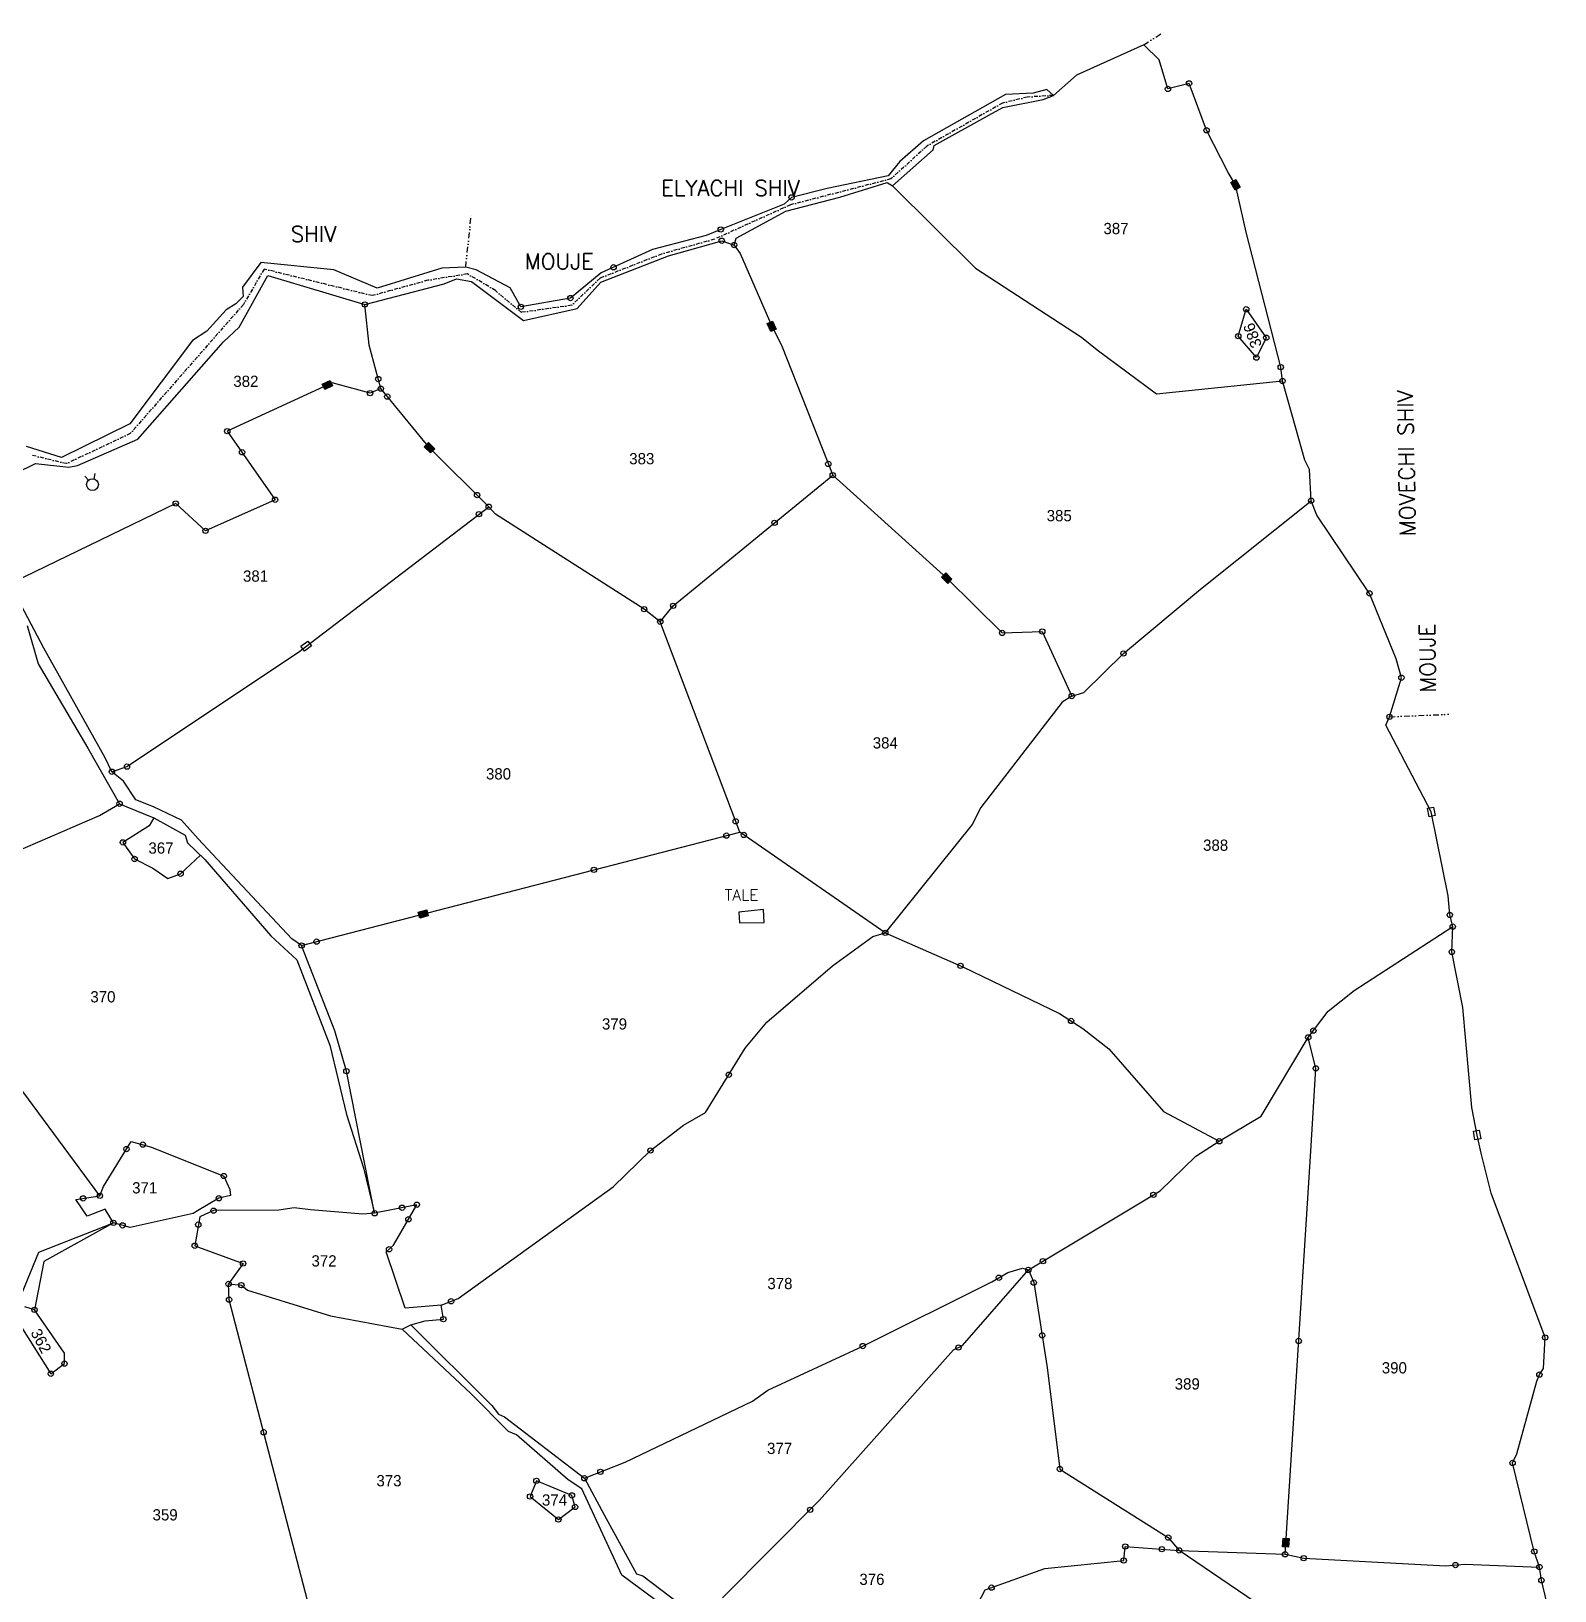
# Model space of a CAD drawing. Header units: metres. Extents: x 328578 to 333743, y 1800918 to 1805978.
# Drawn here: x 330740 to 332726, y 1803944 to 1805978 of the extents above; entities that cross this region are included whole.
import ezdxf
from ezdxf.enums import TextEntityAlignment as Align

# ---------------------------------------------------------------- set-up
doc = ezdxf.new("R2010")
doc.units = ezdxf.units.M
doc.header["$MEASUREMENT"] = 0
doc.linetypes.add('DASHDOT', pattern=[1, 0.5, -0.25, 0, -0.25])
doc.linetypes.add('DIVIDE', pattern=[1.25, 0.5, -0.25, 0, -0.25, 0, -0.25])
for name, color, linetype in [('OFF', 1, 'Continuous'), ('POLY_PARCEL', 6, 'Continuous'), ('POLY_ROAD', 30, 'Continuous'), ('POLY_WATER', 4, 'Continuous'), ('TEXT_MAPIN', 7, 'Continuous'), ('TEXT_MAPOUT', 7, 'Continuous'), ('TEXT_PARCEL', 7, 'Continuous'), ('V_BOUND_LINE', 7, 'Continuous'), ('V_BOUND_STREAM_LINE', 7, 'DASHDOT'), ('V_DIVIDE_LINE', 7, 'DIVIDE')]:
    doc.layers.add(name, color=color, linetype=linetype)
doc.styles.get("Standard").update_dxf_attribs({"font": 'simplex.shx'})
doc.styles.add('TEXT_MAP', font='', dxfattribs={"height": 1.8})
doc.styles.get('TEXT_MAP').set_extended_font_data('Kruti Dev 050')

msp = doc.modelspace()

# ---------------------------------------------------------------- hatches: boundary and pattern name
for points in [[(332310.5, 1805784.7), (332303.8, 1805780.7), (332309.5, 1805770.9), (332316.3, 1805774.9)], [(331704.2, 1805586.5), (331711.3, 1805589.8), (331706.6, 1805600.1), (331699.4, 1805596.8)], [(331119.4, 1805517.9), (331122.6, 1805510.7), (331132.9, 1805515.5), (331129.7, 1805522.6)], [(331260.5, 1805428.2), (331266, 1805433.7), (331258, 1805441.7), (331252.4, 1805436.2)], [(331934.9, 1805258.1), (331940.4, 1805263.7), (331932.3, 1805271.7), (331926.8, 1805266.1)], [(331257.6, 1804824.6), (331255.6, 1804832.2), (331244.6, 1804829.3), (331246.6, 1804821.7)], [(332380, 1804012.5), (332372.1, 1804013), (332371.4, 1804001.7), (332379.2, 1804001.2)]]:
    msp.add_hatch(color=256).paths.add_polyline_path(points)

# ---------------------------------------------------------------- linework, layer by layer
for points in [[(332309.5, 1805770.9), (332303.8, 1805780.7), (332310.5, 1805784.7), (332316.3, 1805774.9)], [(331706.6, 1805600.1), (331711.3, 1805589.8), (331704.2, 1805586.5), (331699.4, 1805596.8)], [(331132.9, 1805515.5), (331122.6, 1805510.7), (331119.4, 1805517.9), (331129.7, 1805522.6)], [(331258, 1805441.7), (331266, 1805433.7), (331260.5, 1805428.2), (331252.4, 1805436.2)], [(331932.3, 1805271.7), (331940.4, 1805263.7), (331934.9, 1805258.1), (331926.8, 1805266.1)], [(331091.5, 1805176.1), (331100.6, 1805182.9), (331105.3, 1805176.6), (331096.3, 1805169.8)], [(332568.1, 1804966.3), (332570.4, 1804955.2), (332562.7, 1804953.7), (332560.4, 1804964.8)], [(331244.6, 1804829.3), (331255.6, 1804832.2), (331257.6, 1804824.6), (331246.6, 1804821.7)], [(332622.3, 1804532.4), (332620.2, 1804543.6), (332627.9, 1804545), (332630, 1804533.9)], [(332371.4, 1804001.7), (332372.1, 1804013), (332380, 1804012.5), (332379.2, 1804001.2)]]:
    msp.add_lwpolyline(points, close=True)
for points in [[(330809.8, 1805397.7), (330814.6, 1805392.6)], [(330822.8, 1805401.3), (330821.4, 1805394.5)]]:
    msp.add_lwpolyline(points)
for centre, radius in [((332222, 1805902.8), 3.47), ((332249.6, 1805910.1), 3.47), ((332272.4, 1805849), 3.47), ((331731.3, 1805761.4), 3.47), ((331638.9, 1805719.6), 3.47), ((331640.3, 1805704.9), 3.47), ((331656.4, 1805699.3), 3.47), ((331499.2, 1805670.3), 3.47), ((331174.9, 1805621.7), 3.47), ((331378.3, 1805618.7), 3.47), ((331442.9, 1805630.1), 3.47), ((332324.1, 1805615.5), 3.47), ((332313.7, 1805580.4), 3.47), ((332350.2, 1805578.5), 3.47), ((332337.4, 1805552.5), 3.47), ((332369.1, 1805540), 3.47), ((331192.4, 1805524.5), 3.47), ((331195.7, 1805512), 3.47), ((332371.4, 1805522), 3.47), ((331181.7, 1805506.1), 3.47), ((331204.2, 1805501.6), 3.47), ((330995.5, 1805456.6), 3.47), ((331014.8, 1805429), 3.47), ((331779.2, 1805413.8), 3.47), ((330819.8, 1805386.9), 7.67), ((331785, 1805399.2), 3.47), ((331057.9, 1805367.2), 3.47), ((331321.3, 1805373.2), 3.47), ((330928.4, 1805362.2), 3.47), ((331323.6, 1805348.3), 3.47), ((331336.5, 1805358), 3.47), ((332408.8, 1805365.9), 3.47), ((330967.2, 1805326.6), 3.47), ((331709.1, 1805337.1), 3.47), ((332484.8, 1805245), 3.47), ((331539.1, 1805224.4), 3.47), ((331576.9, 1805228.8), 3.47), ((331560.1, 1805208.1), 3.47), ((332005.9, 1805193.5), 3.47), ((332058.1, 1805195.3), 3.47), ((332164.1, 1805166.7), 3.47), ((332526.4, 1805135.1), 3.47), ((332096.5, 1805111.1), 3.47), ((332510.9, 1805084.1), 3.47), ((330845.1, 1805012.5), 3.47), ((330864.8, 1805019.1), 3.47), ((330855.1, 1804970.8), 3.47), ((331658.4, 1804947.8), 3.47), ((330859.5, 1804920.3), 3.47), ((331646.3, 1804929.2), 3.47), ((331669, 1804930), 3.47), ((330874.7, 1804898.7), 3.47), ((330934.7, 1804879.4), 3.47), ((331473.6, 1804884.5), 3.47), ((332589.5, 1804825.7), 3.47), ((331853.4, 1804802.4), 3.47), ((332593.4, 1804810.5), 3.47), ((331092.4, 1804785.9), 3.47), ((331112, 1804790.9), 3.47), ((332592.2, 1804777.5), 3.47), ((331951.5, 1804759.4), 3.47), ((332095.7, 1804687.5), 3.47), ((332411.7, 1804674.9), 3.47), ((332405, 1804666), 3.47), ((331150.9, 1804622), 3.47), ((331649.5, 1804617.3), 3.47), ((332414.9, 1804625.6), 3.47), ((330864.2, 1804520.5), 3.47), ((330885.5, 1804526.3), 3.47), ((331547.4, 1804518.6), 3.47), ((332289, 1804530.6), 3.47), ((330991.1, 1804485.3), 3.47), ((330807.5, 1804456.1), 3.47), ((330829.4, 1804459.5), 3.47), ((330984.6, 1804456.3), 3.47), ((332203.1, 1804460.7), 3.47), ((330977.7, 1804440.1), 3.47), ((331187.7, 1804436.7), 3.47), ((331223.5, 1804443.9), 3.47), ((331242.7, 1804447.8), 3.47), ((330847.1, 1804424.2), 3.47), ((330859.1, 1804420.9), 3.47), ((330957.8, 1804421.9), 3.47), ((331231.7, 1804428.9), 3.47), ((330953.1, 1804394.4), 3.47), ((331206.5, 1804389.7), 3.47), ((331016.1, 1804371.2), 3.47), ((332059, 1804374.2), 3.47), ((332001.6, 1804352.7), 3.47), ((332040, 1804362.8), 3.47), ((330997.3, 1804344.5), 3.47), ((331013.9, 1804343), 3.47), ((332047, 1804346.3), 3.47), ((330744.2, 1804310.8), 3.47), ((330997.9, 1804324), 3.47), ((331287.3, 1804321.9), 3.47), ((331277.4, 1804298.6), 3.47), ((332058, 1804277.5), 3.47), ((332392.5, 1804270.2), 3.47), ((332713.8, 1804274.7), 3.47), ((331824.1, 1804263.5), 3.47), ((331948.9, 1804261.7), 3.47), ((330765.5, 1804227.5), 3.47), ((330783.3, 1804240.7), 3.47), ((332706.4, 1804226.3), 3.47), ((331043, 1804151.1), 3.47), ((332671.4, 1804111.1), 3.47), ((331398.6, 1804087.8), 3.47), ((331461.1, 1804091.2), 3.47), ((331482.1, 1804099.5), 3.47), ((332081.1, 1804103.2), 3.47), ((331390.4, 1804067.4), 3.47), ((331444.9, 1804068.8), 3.47), ((331449, 1804053.8), 3.47), ((331755.5, 1804050), 3.47), ((331427.2, 1804037.4), 3.47), ((332222.4, 1804013.7), 3.47), ((332164.3, 1803983.9), 3.47), ((332166.4, 1804002.2), 3.47), ((332214.1, 1803998.7), 3.47), ((332236.7, 1803997.1), 3.47), ((332374.7, 1803992.1), 3.47), ((332399.1, 1803986.9), 3.47), ((332699.6, 1803995.6), 3.47), ((332596.9, 1803978), 3.47), ((332706.3, 1803975.4), 3.47), ((331992.1, 1803948.6), 3.47), ((332709, 1803958.2), 3.47)]:
    msp.add_circle(centre, radius)
at = {"layer": 'OFF'}
for p, q in [((331223.7, 1804285.4), (331234.8, 1804291.3)), ((331234.8, 1804291.3), (331240.6, 1804285.5))]:
    msp.add_line(p, q, dxfattribs=at)
at = {"layer": 'POLY_PARCEL'}
for p, q in [((331863, 1805776.5), (331971.3, 1805669.3)), ((331656.4, 1805699.3), (331664.2, 1805688.4)), ((331664.2, 1805688.4), (331705.4, 1805593.3)), ((331971.3, 1805669.3), (332109.2, 1805579.2)), ((331180.7, 1805568.7), (331174.9, 1805621.7)), ((332313.7, 1805580.4), (332324.1, 1805615.5)), ((332324.1, 1805615.5), (332350.2, 1805578.5)), ((331705.4, 1805593.3), (331718.2, 1805568.6)), ((332109.2, 1805579.2), (332129.6, 1805562.6)), ((332337.4, 1805552.5), (332313.7, 1805580.4)), ((332350.2, 1805578.5), (332337.4, 1805552.5)), ((331195.7, 1805512), (331180.7, 1805568.7)), ((331718.2, 1805568.6), (331785, 1805399.2)), ((332129.6, 1805562.6), (332206.9, 1805505.2)), ((331132.4, 1805519.5), (330995.5, 1805456.6)), ((331181.7, 1805506.1), (331132.4, 1805519.5)), ((331195.7, 1805512), (331181.7, 1805506.1)), ((331259.2, 1805435), (331195.7, 1805512)), ((332206.9, 1805505.2), (332371.4, 1805522)), ((330995.5, 1805456.6), (331057.9, 1805367.2)), ((331336.5, 1805358), (331259.2, 1805435)), ((331576.9, 1805228.8), (331785, 1805399.2)), ((331785, 1805399.2), (331933.6, 1805264.9)), ((330928.4, 1805362.2), (330715.9, 1805259.3)), ((330967.2, 1805326.6), (330928.4, 1805362.2)), ((331057.9, 1805367.2), (330967.2, 1805326.6)), ((331088.2, 1805168.5), (331336.5, 1805358)), ((331345.2, 1805348.3), (331336.5, 1805358)), ((332264.6, 1805250.4), (332408.8, 1805365.9)), ((331539.1, 1805224.4), (331345.2, 1805348.3)), ((331933.6, 1805264.9), (332005.9, 1805193.5)), ((332164.1, 1805166.7), (332264.6, 1805250.4)), ((331560.1, 1805208.1), (331576.9, 1805228.8)), ((331560.1, 1805208.1), (331539.1, 1805224.4)), ((331663.7, 1804933.7), (331560.1, 1805208.1)), ((332005.9, 1805193.5), (332058.1, 1805195.3)), ((332058.1, 1805195.3), (332096.5, 1805111.1)), ((330864.8, 1805019.1), (331088.2, 1805168.5)), ((331088.2, 1805168.5), (331088.2, 1805168.5)), ((332112.4, 1805116), (332164.1, 1805166.7)), ((332096.5, 1805111.1), (332084.3, 1805103.4)), ((332096.5, 1805111.1), (332112.4, 1805116)), ((332084.3, 1805103.4), (331978.2, 1804965.9)), ((330845.1, 1805012.5), (330864.8, 1805019.1)), ((330828.9, 1804955.6), (330855.1, 1804970.8)), ((331978.2, 1804965.9), (331966.6, 1804943.6)), ((330700.1, 1804899.9), (330828.9, 1804955.6)), ((330899.6, 1804952.3), (330893.9, 1804941.8)), ((331966.6, 1804943.6), (331853.4, 1804802.4)), ((330893.9, 1804941.8), (330859.5, 1804920.3)), ((331092.4, 1804785.9), (331663.7, 1804933.7)), ((331853.4, 1804802.4), (331663.7, 1804933.7)), ((330859.5, 1804920.3), (330874.7, 1804898.7)), ((330934.7, 1804879.4), (330960.5, 1804903.8)), ((330874.7, 1804898.7), (330898.7, 1804886.7)), ((330898.7, 1804886.7), (330917.9, 1804873.1)), ((330917.9, 1804873.1), (330934.7, 1804879.4)), ((331837.3, 1804797.7), (331853.4, 1804802.4)), ((331853.4, 1804802.4), (331955.5, 1804757.6)), ((332464.8, 1804727.4), (332593.4, 1804810.5)), ((331784.7, 1804759.2), (331837.3, 1804797.7)), ((331699.1, 1804686.1), (331784.7, 1804759.2)), ((331955.5, 1804757.6), (332080.8, 1804697.3)), ((332430.9, 1804700.1), (332464.8, 1804727.4)), ((330829.4, 1804459.5), (330639.8, 1804716.1)), ((332405, 1804666), (332430.9, 1804700.1)), ((331671, 1804651.9), (331699.1, 1804686.1)), ((332080.8, 1804697.3), (332110.9, 1804677.5)), ((332110.9, 1804677.5), (332144.8, 1804651.2)), ((332343.6, 1804563.5), (332405, 1804666)), ((332414.9, 1804625.6), (332405, 1804666)), ((331619.1, 1804568.2), (331671, 1804651.9)), ((332144.8, 1804651.2), (332216.4, 1804569.2)), ((332408.3, 1804517.7), (332414.9, 1804625.6)), ((331590.3, 1804551.8), (331619.1, 1804568.2)), ((332216.4, 1804569.2), (332289, 1804530.6)), ((332289, 1804530.6), (332343.6, 1804563.5)), ((331547.4, 1804518.6), (331590.3, 1804551.8)), ((330834.3, 1804471.5), (330870.4, 1804530.5)), ((330870.4, 1804530.5), (330896.9, 1804523.1)), ((330896.9, 1804523.1), (330991.1, 1804485.3)), ((331498.9, 1804471), (331547.4, 1804518.6)), ((332258.4, 1804511.3), (332289, 1804530.6)), ((332374.7, 1803992.1), (332408.3, 1804517.7)), ((332211.9, 1804466), (332258.4, 1804511.3)), ((330991.1, 1804485.3), (330998.9, 1804467.5)), ((330798, 1804454.6), (330829.4, 1804459.5)), ((330812.7, 1804433), (330798, 1804454.6)), ((330829.4, 1804459.5), (330834.3, 1804471.5)), ((330984.6, 1804456.3), (330956.8, 1804439.8)), ((330999.8, 1804459.7), (330984.6, 1804456.3)), ((330998.9, 1804467.5), (330999.8, 1804459.7)), ((331296.4, 1804325.5), (331498.9, 1804471)), ((332040, 1804362.8), (332211.9, 1804466)), ((330836.3, 1804441.9), (330812.7, 1804433)), ((330847.1, 1804424.2), (330836.3, 1804441.9)), ((330951.1, 1804436.3), (330869, 1804418.1)), ((330956.8, 1804439.8), (330951.1, 1804436.3)), ((330977.7, 1804440.1), (330959.6, 1804432.1)), ((331062.6, 1804440.7), (330977.7, 1804440.1)), ((331082.9, 1804443.6), (331062.6, 1804440.7)), ((331103.9, 1804441.4), (331082.9, 1804443.6)), ((331172.1, 1804435.6), (331103.9, 1804441.4)), ((331187.7, 1804436.7), (331172.1, 1804435.6)), ((331242.7, 1804447.8), (331187.7, 1804436.7)), ((331212.2, 1804395), (331242.7, 1804447.8)), ((330749.8, 1804386), (330847.1, 1804424.2)), ((330847.1, 1804424.2), (330756.4, 1804373.6)), ((330869, 1804418.1), (330847.1, 1804424.2)), ((330959.6, 1804432.1), (330953.1, 1804394.4)), ((330953.1, 1804394.4), (331016.1, 1804371.2)), ((331202.8, 1804386.3), (331212.2, 1804395)), ((330728.2, 1804333), (330749.8, 1804386)), ((330756.4, 1804373.6), (330744.2, 1804310.8)), ((331227.4, 1804313.1), (331202.8, 1804386.3)), ((331016.1, 1804371.2), (330997.3, 1804344.5)), ((331954.2, 1804264.4), (332040, 1804362.8)), ((331992.4, 1804347.4), (332013.4, 1804359.5)), ((332013.4, 1804359.5), (332032.2, 1804365.1)), ((332032.2, 1804365.1), (332040, 1804362.8)), ((332040, 1804362.8), (332047, 1804346.3)), ((330997.3, 1804344.5), (331013.9, 1804343)), ((330997.9, 1804324), (330997.3, 1804344.5)), ((331013.9, 1804343), (331021.9, 1804336.5)), ((331021.9, 1804336.5), (331130, 1804303.1)), ((331824.1, 1804263.5), (331992.4, 1804347.4)), ((332047, 1804346.3), (332064.6, 1804235.8)), ((330744.2, 1804310.8), (330731.5, 1804314.9)), ((331114.4, 1803877.4), (330997.9, 1804324)), ((331274.5, 1804316.7), (331227.4, 1804313.1)), ((331274.5, 1804316.7), (331296.4, 1804325.5)), ((331277.4, 1804298.6), (331274.5, 1804316.7)), ((330713.8, 1804309.3), (330765.5, 1804227.5)), ((330783.3, 1804254.4), (330744.2, 1804310.8)), ((331130, 1804303.1), (331223.7, 1804285.4)), ((331234.8, 1804291.3), (331253.5, 1804296.5)), ((331253.5, 1804296.5), (331277.4, 1804298.6)), ((330783.3, 1804240.7), (330783.3, 1804254.4)), ((331700.2, 1804206.1), (331824.1, 1804263.5)), ((331767.7, 1804062.4), (331942.5, 1804258.6)), ((331942.5, 1804258.6), (331954.2, 1804264.4)), ((330765.5, 1804227.5), (330783.3, 1804240.7)), ((332064.6, 1804235.8), (332081.1, 1804103.2)), ((331514.3, 1804112.3), (331680.3, 1804191.7)), ((331680.3, 1804191.7), (331700.2, 1804206.1)), ((331461.1, 1804091.2), (331514.3, 1804112.3)), ((332081.1, 1804103.2), (332222.4, 1804013.7)), ((331398.6, 1804087.8), (331390.4, 1804067.4)), ((331444.9, 1804068.8), (331398.6, 1804087.8)), ((331449, 1804053.8), (331444.9, 1804068.8)), ((331390.4, 1804067.4), (331427.2, 1804037.4)), ((331427.2, 1804037.4), (331449, 1804053.8)), ((331641.4, 1803935.3), (331767.7, 1804062.4)), ((332222.4, 1804013.7), (332236.7, 1803997.1)), ((332164.3, 1803983.9), (332166.4, 1804002.2)), ((332166.4, 1804002.2), (332236.7, 1803997.1)), ((332236.7, 1803997.1), (332374.7, 1803992.1)), ((332442.7, 1803856.9), (332236.7, 1803997.1)), ((332374.7, 1803992.1), (332399.1, 1803986.9)), ((332399.1, 1803986.9), (332583.9, 1803976.9)), ((331983.6, 1803945.6), (332061.7, 1803973.5)), ((332061.7, 1803973.5), (332164.3, 1803983.9)), ((332583.9, 1803976.9), (332609.3, 1803979)), ((332609.3, 1803979), (332706.3, 1803975.4)), ((331935.8, 1803854.8), (331983.6, 1803945.6))]:
    msp.add_line(p, q, dxfattribs=at)
at = {"layer": 'POLY_ROAD'}
for p, q in [((330756.5, 1805173.7), (330714.7, 1805252.9)), ((330734.7, 1805203), (330749, 1805153.2)), ((330836.3, 1805030.8), (330756.5, 1805173.7)), ((330749, 1805153.2), (330813.9, 1805043.2)), ((330813.9, 1805043.2), (330855.1, 1804970.8)), ((330845.1, 1805012.5), (330836.3, 1805030.8)), ((330860.1, 1805000), (330845.1, 1805012.5)), ((330876.4, 1804976), (330860.1, 1805000)), ((330855.1, 1804970.8), (330885.9, 1804957.9)), ((330899.5, 1804966.6), (330876.4, 1804976)), ((330935.7, 1804949.1), (330899.5, 1804966.6)), ((330885.9, 1804957.9), (330899.6, 1804952.3)), ((330899.6, 1804952.3), (330940.8, 1804929.8)), ((330957.5, 1804924.8), (330935.7, 1804949.1)), ((330940.8, 1804929.8), (330943.9, 1804919.9)), ((330976.2, 1804904.8), (330957.5, 1804924.8)), ((330943.9, 1804919.9), (330966.3, 1804898)), ((331079.9, 1804794.7), (330976.2, 1804904.8)), ((330966.3, 1804898), (331052.5, 1804798.6)), ((331052.5, 1804798.6), (331086.2, 1804767.4)), ((331092.4, 1804785.9), (331079.9, 1804794.7)), ((331135.9, 1804674.5), (331092.4, 1804785.9)), ((331086.2, 1804767.4), (331129.3, 1804656)), ((331150.9, 1804622), (331135.9, 1804674.5)), ((331129.3, 1804656), (331151.1, 1804565.6)), ((331187.7, 1804436.7), (331150.9, 1804622)), ((331151.1, 1804565.6), (331173, 1804496.1)), ((331173, 1804496.1), (331187.7, 1804436.7)), ((331313.3, 1804201.6), (331223.7, 1804285.4)), ((331234.8, 1804291.3), (331340.7, 1804185.9)), ((331362.2, 1804152.1), (331313.3, 1804201.6)), ((331340.7, 1804185.9), (331349.3, 1804174.8)), ((331349.3, 1804174.8), (331356.9, 1804171.2)), ((331356.9, 1804171.2), (331418.2, 1804124.1)), ((331372.8, 1804147.9), (331362.2, 1804152.1)), ((331440, 1804088.9), (331372.8, 1804147.9)), ((331418.2, 1804124.1), (331461.1, 1804091.2)), ((331457.7, 1804077.5), (331440, 1804088.9)), ((331461.1, 1804091.2), (331487, 1804043.5)), ((331510.1, 1803965), (331457.7, 1804077.5)), ((331487, 1804043.5), (331528.9, 1803966.6)), ((331528.9, 1803966.6), (331537.2, 1803963.7)), ((331586.8, 1803907.8), (331510.1, 1803965)), ((331537.2, 1803963.7), (331584.3, 1803928.3))]:
    msp.add_line(p, q, dxfattribs=at)
at = {"layer": 'POLY_WATER'}
for p, q in [((332064.2, 1805902.2), (332046.1, 1805897.5)), ((332072.7, 1805894.4), (332064.2, 1805902.2)), ((332010.4, 1805895.5), (331903.5, 1805835.1)), ((331988.4, 1805868.8), (332006.7, 1805878.6)), ((332006.7, 1805878.6), (332059.3, 1805889.1)), ((332046.1, 1805897.5), (332010.4, 1805895.5)), ((332059.3, 1805889.1), (332072.7, 1805894.4)), ((331917.3, 1805829.3), (331988.4, 1805868.8)), ((331863, 1805776.5), (331915.9, 1805823.6)), ((331903.5, 1805835.1), (331872.5, 1805808.3)), ((331915.9, 1805823.6), (331917.3, 1805829.3)), ((331872.5, 1805808.3), (331857.1, 1805789.5)), ((331857.1, 1805789.5), (331777.7, 1805772.8)), ((331794.2, 1805761.8), (331856, 1805780.7)), ((331856, 1805780.7), (331863, 1805776.5)), ((331731.3, 1805761.4), (331721.6, 1805752.5)), ((331723.9, 1805743.5), (331794.2, 1805761.8)), ((331777.7, 1805772.8), (331731.3, 1805761.4)), ((331721.6, 1805752.5), (331638.9, 1805719.6)), ((331659.2, 1805708.4), (331723.9, 1805743.5)), ((331638.9, 1805719.6), (331620, 1805711.6)), ((331620, 1805711.6), (331550.1, 1805693.5)), ((331570.8, 1805685.3), (331640.3, 1805704.9)), ((331640.3, 1805704.9), (331656.4, 1805699.3)), ((331656.4, 1805699.3), (331659.2, 1805708.4)), ((331039.1, 1805676.5), (331015.6, 1805644.3)), ((331134.6, 1805667.1), (331039.1, 1805676.5)), ((331482.8, 1805650.8), (331570.8, 1805685.3)), ((331550.1, 1805693.5), (331483.2, 1805663)), ((331011, 1805592.1), (331048.3, 1805659.6)), ((331048.3, 1805659.6), (331174.9, 1805621.7)), ((331191.1, 1805642.9), (331134.6, 1805667.1)), ((331275.5, 1805669.1), (331191.1, 1805642.9)), ((331306.4, 1805670.5), (331275.5, 1805669.1)), ((331278.2, 1805648.9), (331294.3, 1805655.2)), ((331294.3, 1805655.2), (331314, 1805651.7)), ((331319.9, 1805667.1), (331306.4, 1805670.5)), ((331364.2, 1805643.6), (331319.9, 1805667.1)), ((331483.2, 1805663), (331442.9, 1805630.1)), ((331015.6, 1805644.3), (331016.2, 1805632.2)), ((331174.9, 1805621.7), (331278.2, 1805648.9)), ((331314, 1805651.7), (331381.7, 1805601.1)), ((331378.3, 1805618.7), (331364.2, 1805643.6)), ((331451.9, 1805616.5), (331482.8, 1805650.8)), ((330994, 1805614.8), (330969, 1805587.1)), ((331006.8, 1805622.8), (330994, 1805614.8)), ((331016.2, 1805632.2), (331006.8, 1805622.8)), ((331442.9, 1805630.1), (331378.3, 1805618.7)), ((331381.7, 1805601.1), (331451.9, 1805616.5)), ((330950.1, 1805575), (330868.7, 1805466.3)), ((330878.9, 1805446.2), (330990.7, 1805573.2)), ((330969, 1805587.1), (330950.1, 1805575)), ((330990.7, 1805573.2), (331011, 1805592.1)), ((330868.7, 1805466.3), (330779.6, 1805422.4)), ((330779.6, 1805422.4), (330733.9, 1805436.5)), ((330800.3, 1805411.9), (330878.9, 1805446.2)), ((330623, 1805354.1), (330745.3, 1805414.6)), ((330745.3, 1805414.6), (330788.9, 1805409.6)), ((330788.9, 1805409.6), (330800.3, 1805411.9)), ((331694.8, 1804832.9), (331662.7, 1804829.5)), ((331662.7, 1804829.5), (331663.5, 1804815.6)), ((331695.6, 1804816), (331694.8, 1804832.9)), ((331663.5, 1804815.6), (331695.6, 1804816))]:
    msp.add_line(p, q, dxfattribs=at)
at = {"layer": 'V_BOUND_LINE'}
for p, q in [((332190.4, 1805960.2), (332102.9, 1805920.6)), ((332210.5, 1805940.7), (332190.4, 1805960.2)), ((332222, 1805902.8), (332210.5, 1805940.7)), ((332102.9, 1805920.6), (332072.7, 1805894.4)), ((332102.9, 1805920.6), (332102.9, 1805920.6)), ((332249.6, 1805910.1), (332222, 1805902.8)), ((332272.4, 1805849), (332249.6, 1805910.1)), ((332300.6, 1805793.9), (332272.4, 1805849)), ((332310, 1805777.8), (332300.6, 1805793.9)), ((332324.1, 1805716.2), (332310, 1805777.8)), ((332369.1, 1805540), (332324.1, 1805716.2)), ((332371.4, 1805522), (332369.1, 1805540)), ((332400.7, 1805418.6), (332371.4, 1805522)), ((332406.8, 1805406.5), (332400.7, 1805418.6)), ((332408.8, 1805365.9), (332406.8, 1805406.5)), ((332416.2, 1805347.1), (332408.8, 1805365.9)), ((332484.8, 1805245), (332416.2, 1805347.1)), ((332519.7, 1805159.7), (332484.8, 1805245)), ((332526.4, 1805135.1), (332519.7, 1805159.7)), ((332510.9, 1805084.1), (332526.4, 1805135.1)), ((332506.2, 1805073.4), (332510.9, 1805084.1)), ((332565.4, 1804960), (332506.2, 1805073.4)), ((332587.5, 1804850.5), (332565.4, 1804960)), ((332589.5, 1804825.7), (332587.5, 1804850.5)), ((332593.4, 1804810.5), (332589.5, 1804825.7)), ((332592.2, 1804777.5), (332593.4, 1804810.5)), ((332606.3, 1804705), (332592.2, 1804777.5)), ((332618.3, 1804574.7), (332606.3, 1804705)), ((332625.1, 1804538.7), (332618.3, 1804574.7)), ((332630.5, 1804515.2), (332625.1, 1804538.7)), ((332643.3, 1804463.1), (332630.5, 1804515.2)), ((332713.8, 1804274.7), (332643.3, 1804463.1)), ((332711.8, 1804234.4), (332713.8, 1804274.7)), ((332706.4, 1804226.3), (332711.8, 1804234.4)), ((332676.7, 1804123), (332703, 1804217.6)), ((332703, 1804217.6), (332706.4, 1804226.3)), ((332671.4, 1804111.1), (332676.7, 1804123)), ((332699.6, 1803995.6), (332671.4, 1804111.1)), ((332706.3, 1803975.4), (332699.6, 1803995.6)), ((332709, 1803958.2), (332706.3, 1803975.4)), ((332726.4, 1803887), (332709, 1803958.2))]:
    msp.add_line(p, q, dxfattribs=at)
at = {"layer": 'V_BOUND_STREAM_LINE', "ltscale": 10}
for p, q in [((332006.2, 1805884.5), (331907.5, 1805828.3)), ((332038.6, 1805892.2), (332006.2, 1805884.5)), ((332072.7, 1805894.4), (332038.6, 1805892.2)), ((331907.5, 1805828.3), (331860.9, 1805785.6)), ((331860.9, 1805785.6), (331729.8, 1805751.8)), ((331729.8, 1805751.8), (331630.8, 1805707)), ((331630.8, 1805707), (331561.8, 1805687.6)), ((331561.8, 1805687.6), (331481.6, 1805656.1)), ((331043.6, 1805668), (331016.5, 1805621.8)), ((331184.4, 1805633.3), (331043.6, 1805668)), ((331308.6, 1805661.7), (331256.9, 1805653.3)), ((331345.1, 1805640), (331308.6, 1805661.7)), ((331481.6, 1805656.1), (331444.6, 1805620.7)), ((331256.9, 1805653.3), (331184.4, 1805633.3)), ((331379, 1805611.5), (331345.1, 1805640)), ((331016.5, 1805621.8), (330869, 1805453.5)), ((331444.6, 1805620.7), (331379, 1805611.5)), ((330869, 1805453.5), (330785.7, 1805414.2)), ((330785.7, 1805414.2), (330738.9, 1805425.7))]:
    msp.add_line(p, q, dxfattribs=at)
at = {"layer": 'V_DIVIDE_LINE', "ltscale": 15}
for p, q in [((332190.4, 1805960.2), (332217.8, 1805978.1)), ((331306.4, 1805670.5), (331313.9, 1805741.1)), ((332510.9, 1805084.1), (332588.2, 1805087.4))]:
    msp.add_line(p, q, dxfattribs=at)

# ---------------------------------------------------------------- texts
at = {"layer": 'TEXT_MAPIN'}
msp.add_text('TALE', height=14.68, rotation=359.9674, dxfattribs=at).set_placement((331666.1, 1804851.7), align=Align.MIDDLE)
at = {"layer": 'TEXT_MAPOUT'}
for s, height, rotation, p in [('ELYACHI SHIV', 20.388, 359.9674, (331651.8, 1805773.7)), ('SHIV', 20.39, 359.9674, (331108.1, 1805713.7)), ('MOUJE', 20.39, 359.9674, (331428.4, 1805677.9)), ('MOVECHI SHIV', 20.388, 91.0396, (332532.9, 1805414.8)), ('MOUJE', 20.39, 91.0396, (332560.5, 1805160.4))]:
    msp.add_text(s, height=height, rotation=rotation, dxfattribs=at).set_placement(p, align=Align.MIDDLE)
at = {"layer": 'TEXT_PARCEL', "style": 'TEXT_MAP'}
for s, rotation, p in [('387', 359.9674, (332154.3, 1805720.8)), ('386', 110.3674, (332332.3, 1805581.3)), ('382', 359.9674, (331019.8, 1805521.6)), ('383', 359.9674, (331536, 1805420.7)), ('385', 359.9674, (332080.3, 1805346.4)), ('381', 359.9674, (331032.4, 1805267.6)), ('384', 359.9674, (331853.5, 1805050.1)), ('380', 359.9674, (331349.2, 1805009.7)), ('388', 359.9674, (332284.2, 1804916.7)), ('367', 359.9674, (330909.1, 1804913)), ('370', 359.9674, (330833.4, 1804719)), ('379', 359.9674, (331500.4, 1804683.6)), ('371', 359.9674, (330887.9, 1804469.9)), ('372', 359.9674, (331121.7, 1804374.6)), ('378', 359.9674, (331716.1, 1804345.1)), ('362', 298.1106, (330752.8, 1804270.2)), ('390', 359.9674, (332517.2, 1804235.2)), ('389', 359.9674, (332247.2, 1804214.2)), ('377', 359.9674, (331715.7, 1804130.1)), ('373', 359.9674, (331206.4, 1804088)), ('374', 359.9674, (331422.2, 1804062.8)), ('359', 359.9674, (330914.5, 1804043.5)), ('376', 359.9674, (331836.1, 1803959.4))]:
    msp.add_text(s, height=14.68, rotation=rotation, dxfattribs=at).set_placement(p, align=Align.MIDDLE)

doc.saveas('drawing.dxf')
